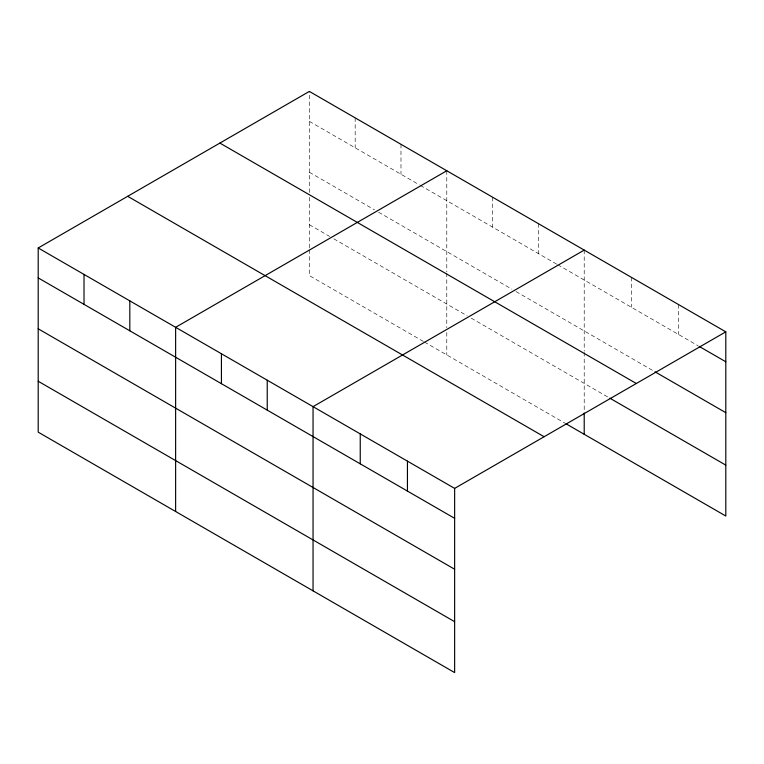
<?xml version="1.0" encoding="UTF-8"?>
<svg xmlns="http://www.w3.org/2000/svg" width="764" height="764" viewBox="0 0 764 764"><rect width="100%" height="100%" fill="white"/><g stroke="black" fill="none" stroke-linecap="round" stroke-linejoin="round"><path stroke-width="0.57" stroke-dasharray="3.82 2.86" d="M309.363 192.518L309.363 91.413M309.363 121.352L419.302 184.821M420.324 185.404L556.727 264.163M557.749 264.745L698.095 345.777M309.363 172.253L374.513 209.861M378.591 212.22L511.937 289.203M516.015 291.562L653.984 371.208M309.363 224.702L329.723 236.458M333.801 238.807L467.148 315.79M471.216 318.149L607.81 397.003M423.38 341.422L309.363 275.603L309.363 249.561M424.392 342.014L564.873 423.113M678.604 304.588L678.604 334.527M631.408 277.342L631.408 307.281M584.212 250.095L584.212 351.201M584.212 352.385L584.212 411.796M538.41 223.651L538.41 253.581M492.599 197.198L492.599 227.137M446.787 170.754L446.787 271.86M446.787 273.044L446.787 327.718M446.787 332.455L446.787 354.945M400.985 144.31L400.985 174.24M355.174 117.857L355.174 147.796M309.363 197.284L309.363 248.376"/><path stroke-width="1.15" d="M565.885 423.705L725.8 516.025L725.8 331.843L309.363 91.413L38.2 247.975L38.2 432.157L454.637 672.587L454.637 488.397L38.2 247.975M446.787 170.754L175.625 327.307L175.625 511.498M584.212 250.095L313.049 406.649L313.049 590.839M454.637 488.397L725.8 331.843M699.127 346.369L725.8 361.773M655.006 371.81L725.8 412.675M219.879 143.078L636.316 383.499M609.863 398.187L725.8 465.123M127.683 196.31L544.121 436.731M38.2 277.905L454.637 518.326M38.2 328.806L454.637 569.237M38.2 381.255L454.637 621.686M584.212 412.971L584.212 434.286M407.441 461.15L407.441 491.08M360.245 433.904L360.245 463.834M267.238 380.205L267.238 410.144M221.426 353.761L221.426 383.69M129.813 300.863L129.813 330.802M84.011 274.419L84.011 304.349"/></g></svg>
